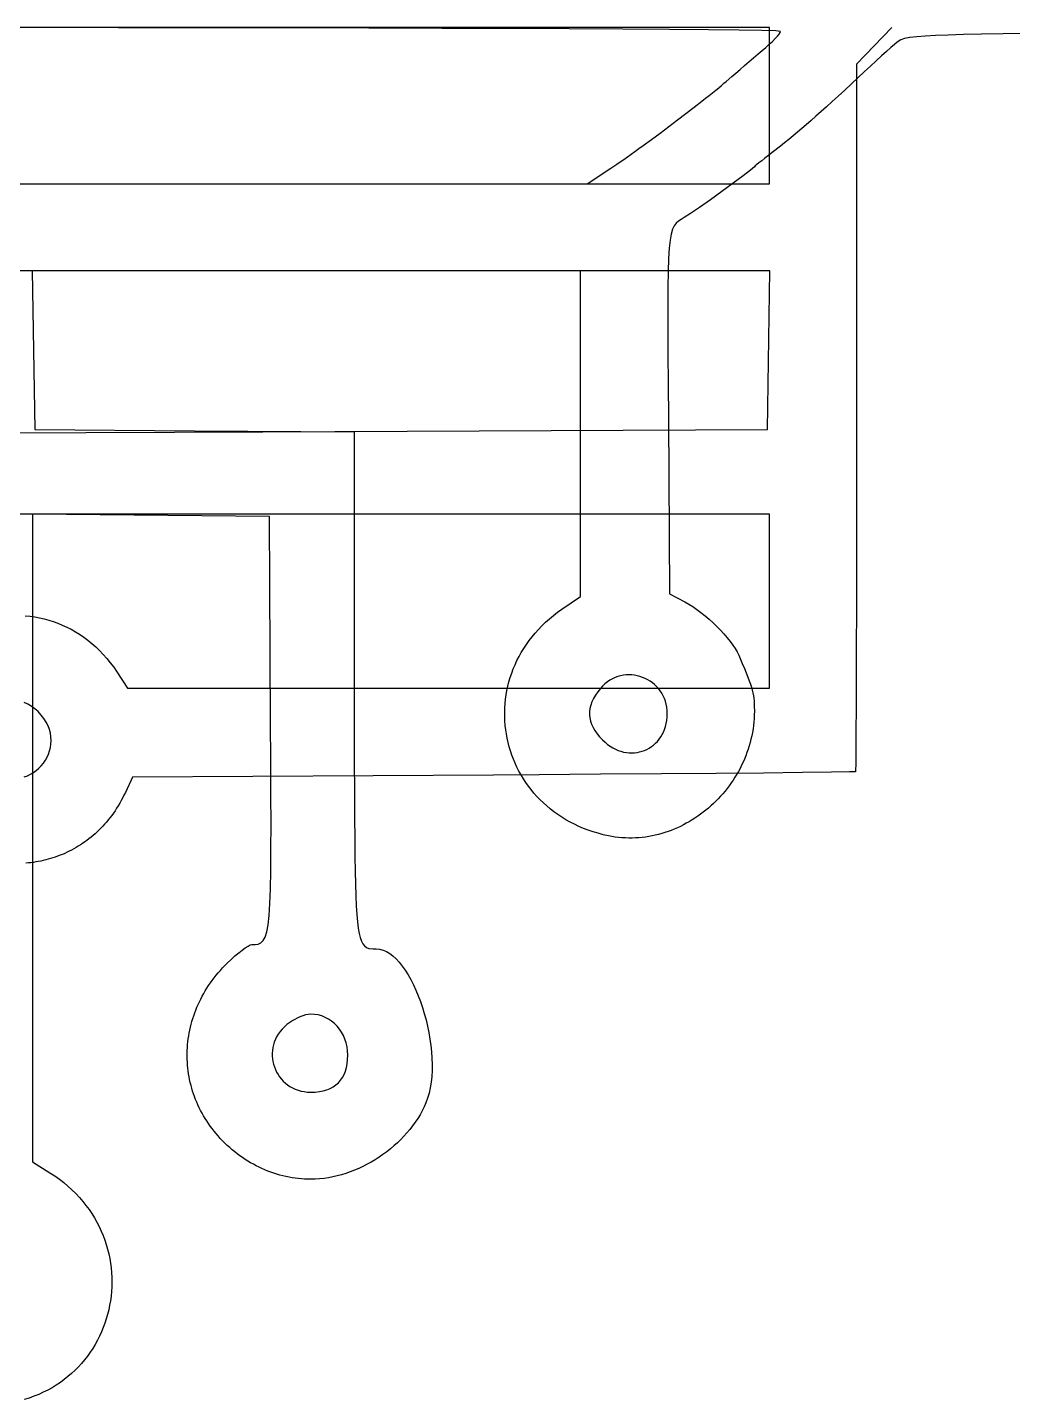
# Model space of a CAD drawing. Header units: inches. Extents: x -4 to 338, y -3 to 155.
# Drawn here: x 14.01 to 18.13, y 0.44 to 6.17 of the extents above; entities that cross this region are included whole.
import ezdxf

# ---------------------------------------------------------------- set-up
doc = ezdxf.new("R2010")
doc.units = ezdxf.units.IN
doc.layers.add('Bottom Overlay', color=54, linetype='Continuous')
doc.layers.add('Top Overlay', color=2, linetype='Continuous')

# ---------------------------------------------------------------- blocks, each defined once
blk = doc.blocks.new('IMPORTED_IMAGE_B_1')
at = {"layer": 'Bottom Overlay'}
for p, q in [((11.2307, -14.4069), (10.8428, -14.4065)), ((11.6003, -14.4074), (11.2307, -14.4069)), ((11.2307, -14.4069), (11.2307, -14.4069)), ((11.9497, -14.4081), (11.6003, -14.4074)), ((11.6003, -14.4074), (11.6003, -14.4074)), ((12.2774, -14.4089), (11.9497, -14.4081)), ((11.9497, -14.4081), (11.9497, -14.4081)), ((12.5817, -14.4098), (12.2774, -14.4089)), ((12.2774, -14.4089), (12.2774, -14.4089)), ((12.861, -14.4108), (12.5817, -14.4098)), ((12.5817, -14.4098), (12.5817, -14.4098)), ((13.1136, -14.4119), (12.861, -14.4108)), ((12.861, -14.4108), (12.861, -14.4108)), ((13.3379, -14.4131), (13.1136, -14.4119)), ((13.1136, -14.4119), (13.1136, -14.4119)), ((13.5322, -14.4144), (13.3379, -14.4131)), ((13.3379, -14.4131), (13.3379, -14.4131)), ((13.6949, -14.4158), (13.5322, -14.4144)), ((13.5322, -14.4144), (13.5322, -14.4144)), ((13.8243, -14.4173), (13.6949, -14.4158)), ((13.6949, -14.4158), (13.6949, -14.4158)), ((13.9188, -14.4189), (13.8243, -14.4173)), ((13.8243, -14.4173), (13.8243, -14.4173)), ((13.9767, -14.4205), (13.9188, -14.4189)), ((13.9188, -14.4189), (13.9188, -14.4189)), ((13.9737, -14.4524), (13.9831, -14.4422)), ((13.9963, -14.4222), (13.9767, -14.4205)), ((13.9767, -14.4205), (13.9767, -14.4205)), ((13.9831, -14.4422), (13.9902, -14.4335)), ((13.9831, -14.4422), (13.9831, -14.4422)), ((13.9902, -14.4335), (13.9948, -14.4267)), ((13.9902, -14.4335), (13.9902, -14.4335)), ((13.9948, -14.4267), (13.9963, -14.4222)), ((13.9948, -14.4267), (13.9948, -14.4267)), ((13.9963, -14.4222), (13.9963, -14.4222)), ((14.5366, -14.4484), (14.5148, -14.4526)), ((14.5653, -14.4449), (14.5366, -14.4484)), ((14.601, -14.4421), (14.5653, -14.4449)), ((14.6435, -14.4398), (14.601, -14.4421)), ((14.6961, -14.4377), (14.6435, -14.4398)), ((14.76, -14.4359), (14.6961, -14.4377)), ((14.8364, -14.4342), (14.76, -14.4359)), ((14.9267, -14.4328), (14.8364, -14.4342)), ((15.0402, -14.4313), (14.9267, -14.4328)), ((13.9023, -14.5168), (13.9191, -14.5027)), ((13.9191, -14.5027), (13.9346, -14.4894)), ((13.9191, -14.5027), (13.9191, -14.5027)), ((13.9346, -14.4894), (13.9491, -14.4764)), ((13.9346, -14.4894), (13.9346, -14.4894)), ((13.9491, -14.4764), (13.9622, -14.464)), ((13.9491, -14.4764), (13.9491, -14.4764)), ((13.9622, -14.464), (13.9737, -14.4524)), ((13.9622, -14.464), (13.9622, -14.464)), ((13.9737, -14.4524), (13.9737, -14.4524)), ((14.4394, -14.5061), (14.4188, -14.5248)), ((14.4574, -14.49), (14.4394, -14.5061)), ((14.4721, -14.477), (14.4574, -14.49)), ((14.4838, -14.4671), (14.4721, -14.477)), ((14.4983, -14.4581), (14.4838, -14.4671)), ((14.5148, -14.4526), (14.4983, -14.4581)), ((13.8271, -14.5812), (13.8459, -14.5649)), ((13.8459, -14.5649), (13.8652, -14.5484)), ((13.8459, -14.5649), (13.8459, -14.5649)), ((13.8652, -14.5484), (13.8841, -14.5322)), ((13.8652, -14.5484), (13.8652, -14.5484)), ((13.8841, -14.5322), (13.9023, -14.5168)), ((13.8841, -14.5322), (13.8841, -14.5322)), ((13.9023, -14.5168), (13.9023, -14.5168)), ((14.3961, -14.5454), (14.3722, -14.5674)), ((14.4188, -14.5248), (14.3961, -14.5454)), ((13.7698, -14.6312), (13.7927, -14.6111)), ((13.7927, -14.6111), (13.8091, -14.5967)), ((13.7927, -14.6111), (13.7927, -14.6111)), ((13.8091, -14.5967), (13.8271, -14.5812)), ((13.8091, -14.5967), (13.8091, -14.5967)), ((13.8271, -14.5812), (13.8271, -14.5812)), ((14.3476, -14.5902), (14.2928, -14.6414)), ((14.3722, -14.5674), (14.3476, -14.5902)), ((13.6982, -14.6901), (13.7123, -14.6789)), ((13.7123, -14.6789), (13.7256, -14.6681)), ((13.7123, -14.6789), (13.7123, -14.6789)), ((13.7256, -14.6681), (13.738, -14.6579)), ((13.7256, -14.6681), (13.7256, -14.6681)), ((13.738, -14.6579), (13.7496, -14.6484)), ((13.738, -14.6579), (13.738, -14.6579)), ((13.7496, -14.6484), (13.7602, -14.6394)), ((13.7496, -14.6484), (13.7496, -14.6484)), ((13.7602, -14.6394), (13.7698, -14.6312)), ((13.7602, -14.6394), (13.7602, -14.6394)), ((13.7698, -14.6312), (13.7698, -14.6312)), ((14.2644, -14.6678), (14.2377, -14.6925)), ((14.2928, -14.6414), (14.2644, -14.6678)), ((13.6356, -14.7392), (13.668, -14.7139)), ((13.668, -14.7139), (13.6834, -14.7018)), ((13.668, -14.7139), (13.668, -14.7139)), ((13.6834, -14.7018), (13.6982, -14.6901)), ((13.6834, -14.7018), (13.6834, -14.7018)), ((13.6982, -14.6901), (13.6982, -14.6901)), ((14.1886, -14.7374), (14.1659, -14.7578)), ((14.2124, -14.7157), (14.1886, -14.7374)), ((14.2377, -14.6925), (14.2124, -14.7157)), ((13.5299, -14.8199), (13.566, -14.7926)), ((13.566, -14.7926), (13.6014, -14.7656)), ((13.566, -14.7926), (13.566, -14.7926)), ((13.6014, -14.7656), (13.6356, -14.7392)), ((13.6014, -14.7656), (13.6014, -14.7656)), ((13.6356, -14.7392), (13.6356, -14.7392)), ((14.1238, -14.7952), (14.1041, -14.8123)), ((14.1444, -14.777), (14.1238, -14.7952)), ((14.1659, -14.7578), (14.1444, -14.777)), ((13.4575, -14.8737), (13.4935, -14.8471)), ((13.4935, -14.8471), (13.5299, -14.8199)), ((13.4935, -14.8471), (13.4935, -14.8471)), ((13.5299, -14.8199), (13.5299, -14.8199)), ((14.0666, -14.8442), (14.0486, -14.8592)), ((14.0851, -14.8286), (14.0666, -14.8442)), ((14.1041, -14.8123), (14.0851, -14.8286)), ((13.4052, -14.912), (13.4223, -14.8995)), ((13.4223, -14.8995), (13.4575, -14.8737)), ((13.4223, -14.8995), (13.4223, -14.8995)), ((13.4575, -14.8737), (13.4575, -14.8737)), ((13.9958, -14.9017), (13.9616, -14.9282)), ((14.0133, -14.8878), (13.9958, -14.9017)), ((14.0309, -14.8737), (14.0133, -14.8878)), ((14.0486, -14.8592), (14.0309, -14.8737)), ((13.3132, -14.9771), (13.3269, -14.9676)), ((13.3269, -14.9676), (13.3414, -14.9575)), ((13.3269, -14.9676), (13.3269, -14.9676)), ((13.3414, -14.9575), (13.3565, -14.9468)), ((13.3414, -14.9575), (13.3414, -14.9575)), ((13.3565, -14.9468), (13.3722, -14.9357)), ((13.3565, -14.9468), (13.3565, -14.9468)), ((13.3722, -14.9357), (13.3885, -14.924)), ((13.3722, -14.9357), (13.3722, -14.9357)), ((13.3885, -14.924), (13.4052, -14.912)), ((13.3885, -14.924), (13.3885, -14.924)), ((13.4052, -14.912), (13.4052, -14.912)), ((13.9178, -14.9627), (13.9064, -14.9719)), ((13.931, -14.9522), (13.9178, -14.9627)), ((13.9457, -14.9406), (13.931, -14.9522)), ((13.9616, -14.9282), (13.9457, -14.9406)), ((13.1885, -15.0602), (13.2881, -14.994)), ((13.2881, -14.994), (13.3002, -14.9859)), ((13.2881, -14.994), (13.2881, -14.994)), ((13.3002, -14.9859), (13.3132, -14.9771)), ((13.3002, -14.9859), (13.3002, -14.9859)), ((13.3132, -14.9771), (13.3132, -14.9771)), ((13.871, -15.0021), (13.8401, -15.0261)), ((13.8873, -14.9881), (13.871, -15.0021)), ((13.8908, -14.9848), (13.8873, -14.9881)), ((13.8973, -14.9794), (13.8908, -14.9848)), ((13.9064, -14.9719), (13.8973, -14.9794)), ((6.0399, -15.0602), (13.1885, -15.0602)), ((13.1885, -15.0602), (13.1885, -15.0602)), ((13.7989, -15.057), (13.7518, -15.0914)), ((13.8401, -15.0261), (13.7989, -15.057)), ((13.7034, -15.1262), (13.658, -15.1582)), ((13.7518, -15.0914), (13.7034, -15.1262)), ((13.62, -15.1842), (13.5939, -15.2009)), ((13.658, -15.1582), (13.62, -15.1842)), ((13.545, -15.2496), (13.5393, -15.2692)), ((13.5519, -15.235), (13.545, -15.2496)), ((13.5601, -15.2242), (13.5519, -15.235)), ((13.5698, -15.2158), (13.5601, -15.2242)), ((13.581, -15.2085), (13.5698, -15.2158)), ((13.5939, -15.2009), (13.581, -15.2085)), ((13.5348, -15.2953), (13.5314, -15.3291)), ((13.5393, -15.2692), (13.5348, -15.2953)), ((13.5314, -15.3291), (13.5288, -15.372)), ((13.1607, -15.4235), (10.8711, -15.4235)), ((10.8711, -15.4235), (10.881, -16.0865)), ((13.1607, -16.7841), (13.1607, -15.4235)), ((13.5271, -15.4254), (13.5261, -15.4905)), ((13.5288, -15.372), (13.5271, -15.4254)), ((13.5261, -15.4905), (13.5257, -15.5686)), ((13.5257, -15.5686), (13.5258, -15.6612)), ((13.5258, -15.6612), (13.5263, -15.7696)), ((13.5263, -15.7696), (13.5271, -15.8951)), ((13.5271, -15.8951), (13.5281, -16.0389)), ((13.5281, -16.0389), (13.5331, -16.7725)), ((10.881, -16.0865), (11.5486, -16.0913)), ((11.5486, -16.0913), (12.2161, -16.096)), ((12.2161, -16.096), (12.2161, -17.2668)), ((11.8619, -16.4498), (10.8719, -16.4401)), ((10.8719, -16.4401), (10.8719, -19.1469)), ((11.8667, -17.311), (11.8619, -16.4498)), ((13.0835, -16.8374), (13.1607, -16.7841)), ((13.5331, -16.7725), (13.5967, -16.8064)), ((13.0479, -16.8639), (13.0653, -16.8504)), ((13.0653, -16.8504), (13.0835, -16.8374)), ((13.5967, -16.8064), (13.6131, -16.8158)), ((13.6131, -16.8158), (13.6299, -16.8264)), ((13.6299, -16.8264), (13.6469, -16.8382)), ((13.6469, -16.8382), (13.664, -16.851)), ((13.664, -16.851), (13.6811, -16.8647)), ((12.9854, -16.9217), (12.9999, -16.9067)), ((12.9999, -16.9067), (13.0152, -16.892)), ((13.0152, -16.892), (13.0311, -16.8778)), ((13.0311, -16.8778), (13.0479, -16.8639)), ((13.6811, -16.8647), (13.6979, -16.8791)), ((13.6979, -16.8791), (13.7144, -16.8941)), ((13.7144, -16.8941), (13.7304, -16.9094)), ((13.7304, -16.9094), (13.7457, -16.9251)), ((12.9347, -16.9848), (12.9463, -16.9686)), ((12.9463, -16.9686), (12.9586, -16.9526)), ((12.9586, -16.9526), (12.9716, -16.937)), ((12.9716, -16.937), (12.9854, -16.9217)), ((13.7457, -16.9251), (13.7602, -16.9408)), ((13.7602, -16.9408), (13.7738, -16.9566)), ((13.7738, -16.9566), (13.7862, -16.9721)), ((13.7862, -16.9721), (13.7974, -16.9873)), ((12.9042, -17.035), (12.9136, -17.018)), ((12.9136, -17.018), (12.9238, -17.0013)), ((12.9238, -17.0013), (12.9347, -16.9848)), ((13.7974, -16.9873), (13.8071, -17.002)), ((13.8071, -17.002), (13.8153, -17.0161)), ((13.8153, -17.0161), (13.8217, -17.0294)), ((13.8217, -17.0294), (13.8367, -17.0646)), ((12.8734, -17.1047), (12.88, -17.087)), ((12.88, -17.087), (12.8874, -17.0695)), ((12.8874, -17.0695), (12.8954, -17.0521)), ((12.8954, -17.0521), (12.9042, -17.035)), ((13.8367, -17.0646), (13.8454, -17.0853)), ((13.8454, -17.0853), (13.853, -17.104)), ((12.8575, -17.1586), (12.8621, -17.1405)), ((12.8621, -17.1405), (12.8674, -17.1226)), ((12.8674, -17.1226), (12.8734, -17.1047)), ((13.2733, -17.1413), (13.2631, -17.1494)), ((13.2838, -17.1342), (13.2733, -17.1413)), ((13.2733, -17.1413), (13.2733, -17.1413)), ((13.2946, -17.1282), (13.2838, -17.1342)), ((13.2838, -17.1342), (13.2838, -17.1342)), ((13.3058, -17.1231), (13.2946, -17.1282)), ((13.2946, -17.1282), (13.2946, -17.1282)), ((13.3171, -17.1189), (13.3058, -17.1231)), ((13.3058, -17.1231), (13.3058, -17.1231)), ((13.3286, -17.1158), (13.3171, -17.1189)), ((13.3171, -17.1189), (13.3171, -17.1189)), ((13.3402, -17.1135), (13.3286, -17.1158)), ((13.3286, -17.1158), (13.3286, -17.1158)), ((13.3518, -17.1122), (13.3402, -17.1135)), ((13.3402, -17.1135), (13.3402, -17.1135)), ((13.3635, -17.1117), (13.3518, -17.1122)), ((13.3518, -17.1122), (13.3518, -17.1122)), ((13.3752, -17.1122), (13.3635, -17.1117)), ((13.3635, -17.1117), (13.3635, -17.1117)), ((13.3867, -17.1134), (13.3752, -17.1122)), ((13.3752, -17.1122), (13.3752, -17.1122)), ((13.3982, -17.1155), (13.3867, -17.1134)), ((13.3867, -17.1134), (13.3867, -17.1134)), ((13.4094, -17.1185), (13.3982, -17.1155)), ((13.3982, -17.1155), (13.3982, -17.1155)), ((13.4204, -17.1222), (13.4094, -17.1185)), ((13.4094, -17.1185), (13.4094, -17.1185)), ((13.4311, -17.1267), (13.4204, -17.1222)), ((13.4204, -17.1222), (13.4204, -17.1222)), ((13.4415, -17.1319), (13.4311, -17.1267)), ((13.4311, -17.1267), (13.4311, -17.1267)), ((13.4515, -17.1379), (13.4415, -17.1319)), ((13.4415, -17.1319), (13.4415, -17.1319)), ((13.461, -17.1446), (13.4515, -17.1379)), ((13.4515, -17.1379), (13.4515, -17.1379)), ((13.4701, -17.152), (13.461, -17.1446)), ((13.461, -17.1446), (13.461, -17.1446)), ((13.853, -17.104), (13.8597, -17.121)), ((13.8597, -17.121), (13.8654, -17.1364)), ((13.8654, -17.1364), (13.8703, -17.1506)), ((12.8478, -17.2132), (12.8504, -17.1949)), ((12.8504, -17.1949), (12.8536, -17.1767)), ((12.8536, -17.1767), (12.8575, -17.1586)), ((13.2233, -17.1969), (13.2152, -17.2108)), ((13.2329, -17.1829), (13.2233, -17.1969)), ((13.2233, -17.1969), (13.2233, -17.1969)), ((13.2441, -17.1687), (13.2329, -17.1829)), ((13.2329, -17.1829), (13.2329, -17.1829)), ((13.2534, -17.1585), (13.2441, -17.1687)), ((13.2441, -17.1687), (13.2441, -17.1687)), ((13.2631, -17.1494), (13.2534, -17.1585)), ((13.2534, -17.1585), (13.2534, -17.1585)), ((13.2631, -17.1494), (13.2631, -17.1494)), ((13.4787, -17.1601), (13.4701, -17.152)), ((13.4701, -17.152), (13.4701, -17.152)), ((13.4866, -17.1688), (13.4787, -17.1601)), ((13.4787, -17.1601), (13.4787, -17.1601)), ((13.4939, -17.1782), (13.4866, -17.1688)), ((13.4866, -17.1688), (13.4866, -17.1688)), ((13.5005, -17.1883), (13.4939, -17.1782)), ((13.4939, -17.1782), (13.4939, -17.1782)), ((13.5064, -17.1989), (13.5005, -17.1883)), ((13.5005, -17.1883), (13.5005, -17.1883)), ((13.5115, -17.2101), (13.5064, -17.1989)), ((13.5064, -17.1989), (13.5064, -17.1989)), ((13.8703, -17.1506), (13.8745, -17.1637)), ((13.8745, -17.1637), (13.8779, -17.176)), ((13.8779, -17.176), (13.8806, -17.1876)), ((13.8806, -17.1876), (13.8828, -17.1989)), ((13.8828, -17.1989), (13.8845, -17.2099)), ((12.8442, -17.2681), (12.8447, -17.2498)), ((12.8447, -17.2498), (12.846, -17.2315)), ((12.846, -17.2315), (12.8478, -17.2132)), ((13.2004, -17.2518), (13.1986, -17.2652)), ((13.2038, -17.2382), (13.2004, -17.2518)), ((13.2004, -17.2518), (13.2004, -17.2518)), ((13.2087, -17.2246), (13.2038, -17.2382)), ((13.2038, -17.2382), (13.2038, -17.2382)), ((13.2152, -17.2108), (13.2087, -17.2246)), ((13.2087, -17.2246), (13.2087, -17.2246)), ((13.2152, -17.2108), (13.2152, -17.2108)), ((13.5158, -17.2219), (13.5115, -17.2101)), ((13.5115, -17.2101), (13.5115, -17.2101)), ((13.5192, -17.2342), (13.5158, -17.2219)), ((13.5158, -17.2219), (13.5158, -17.2219)), ((13.5216, -17.247), (13.5192, -17.2342)), ((13.5192, -17.2342), (13.5192, -17.2342)), ((13.5231, -17.2604), (13.5216, -17.247)), ((13.5216, -17.247), (13.5216, -17.247)), ((13.5235, -17.2743), (13.5231, -17.2604)), ((13.5231, -17.2604), (13.5231, -17.2604)), ((13.8845, -17.2099), (13.8857, -17.221)), ((13.8857, -17.221), (13.8865, -17.2324)), ((13.8865, -17.2324), (13.8869, -17.2443)), ((13.8869, -17.2443), (13.8871, -17.2636)), ((11.8675, -17.4721), (11.8667, -17.311)), ((12.2161, -17.2668), (12.2162, -17.4697)), ((12.8443, -17.2864), (12.8442, -17.2681)), ((12.845, -17.3046), (12.8443, -17.2864)), ((12.8464, -17.3228), (12.845, -17.3046)), ((13.1986, -17.2652), (13.1984, -17.2786)), ((13.1984, -17.2786), (13.1984, -17.2786)), ((13.1984, -17.2786), (13.1997, -17.2919)), ((13.1986, -17.2652), (13.1986, -17.2652)), ((13.1997, -17.2919), (13.1997, -17.2919)), ((13.1997, -17.2919), (13.2026, -17.3052)), ((13.2026, -17.3052), (13.2026, -17.3052)), ((13.2026, -17.3052), (13.2071, -17.3183)), ((13.2071, -17.3183), (13.2071, -17.3183)), ((13.2071, -17.3183), (13.2131, -17.3315)), ((13.5159, -17.3276), (13.5191, -17.3151)), ((13.5191, -17.3151), (13.5214, -17.302)), ((13.5191, -17.3151), (13.5191, -17.3151)), ((13.5214, -17.302), (13.5229, -17.2884)), ((13.5214, -17.302), (13.5214, -17.302)), ((13.5229, -17.2884), (13.5235, -17.2743)), ((13.5229, -17.2884), (13.5229, -17.2884)), ((13.5235, -17.2743), (13.5235, -17.2743)), ((13.8849, -17.3084), (13.8834, -17.3232)), ((13.8861, -17.2936), (13.8849, -17.3084)), ((13.8868, -17.2786), (13.8861, -17.2936)), ((13.8871, -17.2636), (13.8868, -17.2786)), ((12.8485, -17.3409), (12.8464, -17.3228)), ((12.8512, -17.3589), (12.8485, -17.3409)), ((12.8545, -17.3768), (12.8512, -17.3589)), ((13.2131, -17.3315), (13.2131, -17.3315)), ((13.2131, -17.3315), (13.2207, -17.3446)), ((13.2207, -17.3446), (13.2207, -17.3446)), ((13.2207, -17.3446), (13.2299, -17.3577)), ((13.2299, -17.3577), (13.2299, -17.3577)), ((13.2299, -17.3577), (13.2406, -17.3708)), ((13.2406, -17.3708), (13.2406, -17.3708)), ((13.2406, -17.3708), (13.253, -17.3839)), ((13.4893, -17.381), (13.496, -17.3715)), ((13.496, -17.3715), (13.502, -17.3615)), ((13.496, -17.3715), (13.496, -17.3715)), ((13.502, -17.3615), (13.5073, -17.3508)), ((13.502, -17.3615), (13.502, -17.3615)), ((13.5073, -17.3508), (13.512, -17.3395)), ((13.5073, -17.3508), (13.5073, -17.3508)), ((13.512, -17.3395), (13.5159, -17.3276)), ((13.512, -17.3395), (13.512, -17.3395)), ((13.5159, -17.3276), (13.5159, -17.3276)), ((13.8761, -17.3667), (13.8729, -17.381)), ((13.879, -17.3523), (13.8761, -17.3667)), ((13.8814, -17.3378), (13.879, -17.3523)), ((13.8834, -17.3232), (13.8814, -17.3378)), ((12.8585, -17.3946), (12.8545, -17.3768)), ((12.8631, -17.4123), (12.8585, -17.3946)), ((12.8683, -17.4297), (12.8631, -17.4123)), ((12.8742, -17.447), (12.8683, -17.4297)), ((13.253, -17.3839), (13.253, -17.3839)), ((13.253, -17.3839), (13.2633, -17.3936)), ((13.2633, -17.3936), (13.2633, -17.3936)), ((13.2633, -17.3936), (13.2739, -17.4023)), ((13.2739, -17.4023), (13.2739, -17.4023)), ((13.2739, -17.4023), (13.2848, -17.4101)), ((13.2848, -17.4101), (13.2848, -17.4101)), ((13.2848, -17.4101), (13.2958, -17.4168)), ((13.2958, -17.4168), (13.2958, -17.4168)), ((13.2958, -17.4168), (13.307, -17.4226)), ((13.307, -17.4226), (13.307, -17.4226)), ((13.307, -17.4226), (13.3183, -17.4274)), ((13.3183, -17.4274), (13.3183, -17.4274)), ((13.3183, -17.4274), (13.3296, -17.4314)), ((13.3296, -17.4314), (13.3296, -17.4314)), ((13.3296, -17.4314), (13.341, -17.4344)), ((13.4078, -17.4342), (13.4183, -17.4313)), ((13.4183, -17.4313), (13.4286, -17.4276)), ((13.4183, -17.4313), (13.4183, -17.4313)), ((13.4286, -17.4276), (13.4385, -17.4231)), ((13.4286, -17.4276), (13.4286, -17.4276)), ((13.4385, -17.4231), (13.4481, -17.4179)), ((13.4385, -17.4231), (13.4385, -17.4231)), ((13.4481, -17.4179), (13.4573, -17.4119)), ((13.4481, -17.4179), (13.4481, -17.4179)), ((13.4573, -17.4119), (13.466, -17.4052)), ((13.4573, -17.4119), (13.4573, -17.4119)), ((13.466, -17.4052), (13.4743, -17.3978)), ((13.466, -17.4052), (13.466, -17.4052)), ((13.4743, -17.3978), (13.4821, -17.3897)), ((13.4743, -17.3978), (13.4743, -17.3978)), ((13.4821, -17.3897), (13.4893, -17.381)), ((13.4821, -17.3897), (13.4821, -17.3897)), ((13.4893, -17.381), (13.4893, -17.381)), ((13.861, -17.4229), (13.8563, -17.4366)), ((13.8654, -17.4091), (13.861, -17.4229)), ((13.8693, -17.3951), (13.8654, -17.4091)), ((13.8729, -17.381), (13.8693, -17.3951)), ((11.8681, -17.6133), (11.8675, -17.4721)), ((12.2162, -17.4697), (12.2165, -17.6068)), ((12.8807, -17.4641), (12.8742, -17.447)), ((12.8878, -17.481), (12.8807, -17.4641)), ((12.8955, -17.4976), (12.8878, -17.481)), ((13.341, -17.4344), (13.341, -17.4344)), ((13.341, -17.4344), (13.3524, -17.4365)), ((13.3524, -17.4365), (13.3524, -17.4365)), ((13.3524, -17.4365), (13.3637, -17.4377)), ((13.3637, -17.4377), (13.3637, -17.4377)), ((13.3637, -17.4377), (13.3749, -17.4381)), ((13.3749, -17.4381), (13.3861, -17.4376)), ((13.3749, -17.4381), (13.3749, -17.4381)), ((13.3861, -17.4376), (13.397, -17.4363)), ((13.3861, -17.4376), (13.3861, -17.4376)), ((13.397, -17.4363), (13.4078, -17.4342)), ((13.397, -17.4363), (13.397, -17.4363)), ((13.4078, -17.4342), (13.4078, -17.4342)), ((13.8338, -17.4896), (13.8274, -17.5025)), ((13.84, -17.4766), (13.8338, -17.4896)), ((13.8457, -17.4635), (13.84, -17.4766)), ((13.8512, -17.4501), (13.8457, -17.4635)), ((13.8563, -17.4366), (13.8512, -17.4501)), ((12.9038, -17.514), (12.8955, -17.4976)), ((12.9128, -17.5301), (12.9038, -17.514)), ((12.9223, -17.5459), (12.9128, -17.5301)), ((12.9325, -17.5614), (12.9223, -17.5459)), ((13.806, -17.5397), (13.7983, -17.5518)), ((13.8135, -17.5275), (13.806, -17.5397)), ((13.8206, -17.5151), (13.8135, -17.5275)), ((13.8274, -17.5025), (13.8206, -17.5151)), ((12.9432, -17.5766), (12.9325, -17.5614)), ((12.9545, -17.5915), (12.9432, -17.5766)), ((12.9664, -17.6059), (12.9545, -17.5915)), ((12.979, -17.6201), (12.9664, -17.6059)), ((13.7645, -17.5976), (13.7553, -17.6085)), ((13.7734, -17.5865), (13.7645, -17.5976)), ((13.782, -17.5751), (13.7734, -17.5865)), ((13.7903, -17.5636), (13.782, -17.5751)), ((13.7983, -17.5518), (13.7903, -17.5636)), ((11.8683, -17.7361), (11.8681, -17.6133)), ((12.2165, -17.6068), (12.2169, -17.7108)), ((12.992, -17.6338), (12.979, -17.6201)), ((13.0057, -17.6471), (12.992, -17.6338)), ((13.02, -17.6599), (13.0057, -17.6471)), ((13.0348, -17.6723), (13.02, -17.6599)), ((13.7058, -17.6591), (13.6952, -17.6684)), ((13.7162, -17.6495), (13.7058, -17.6591)), ((13.7263, -17.6396), (13.7162, -17.6495)), ((13.7363, -17.6295), (13.7263, -17.6396)), ((13.7459, -17.6191), (13.7363, -17.6295)), ((13.7553, -17.6085), (13.7459, -17.6191)), ((12.2169, -17.7108), (12.2176, -17.7959)), ((13.0501, -17.6843), (13.0348, -17.6723)), ((13.0661, -17.6958), (13.0501, -17.6843)), ((13.0826, -17.7067), (13.0661, -17.6958)), ((13.0996, -17.7172), (13.0826, -17.7067)), ((13.1173, -17.7271), (13.0996, -17.7172)), ((13.6271, -17.7182), (13.6151, -17.7254)), ((13.6389, -17.7106), (13.6271, -17.7182)), ((13.6506, -17.7028), (13.6389, -17.7106)), ((13.662, -17.6946), (13.6506, -17.7028)), ((13.6733, -17.6862), (13.662, -17.6946)), ((13.6843, -17.6774), (13.6733, -17.6862)), ((13.6952, -17.6684), (13.6843, -17.6774)), ((11.8681, -17.8416), (11.8683, -17.7361)), ((13.1354, -17.7364), (13.1173, -17.7271)), ((13.1541, -17.7452), (13.1354, -17.7364)), ((13.1734, -17.7533), (13.1541, -17.7452)), ((13.1932, -17.7609), (13.1734, -17.7533)), ((13.2135, -17.7679), (13.1932, -17.7609)), ((13.2343, -17.7741), (13.2135, -17.7679)), ((13.2557, -17.7798), (13.2343, -17.7741)), ((13.5001, -17.775), (13.4867, -17.7787)), ((13.5134, -17.7709), (13.5001, -17.775)), ((13.5266, -17.7665), (13.5134, -17.7709)), ((13.5396, -17.7617), (13.5266, -17.7665)), ((13.5526, -17.7565), (13.5396, -17.7617)), ((13.5654, -17.7509), (13.5526, -17.7565)), ((13.578, -17.7451), (13.5654, -17.7509)), ((13.5905, -17.7388), (13.578, -17.7451)), ((13.6029, -17.7323), (13.5905, -17.7388)), ((13.6151, -17.7254), (13.6029, -17.7323)), ((12.2176, -17.7959), (12.2184, -17.8716)), ((13.2776, -17.7847), (13.2557, -17.7798)), ((13.2918, -17.7874), (13.2776, -17.7847)), ((13.3059, -17.7897), (13.2918, -17.7874)), ((13.3201, -17.7914), (13.3059, -17.7897)), ((13.3342, -17.7927), (13.3201, -17.7914)), ((13.3483, -17.7936), (13.3342, -17.7927)), ((13.3624, -17.794), (13.3483, -17.7936)), ((13.3765, -17.794), (13.3624, -17.794)), ((13.3905, -17.7935), (13.3765, -17.794)), ((13.4044, -17.7927), (13.3905, -17.7935)), ((13.4183, -17.7913), (13.4044, -17.7927)), ((13.4322, -17.7896), (13.4183, -17.7913)), ((13.4459, -17.7875), (13.4322, -17.7896)), ((13.4596, -17.785), (13.4459, -17.7875)), ((13.4732, -17.782), (13.4596, -17.785)), ((13.4867, -17.7787), (13.4732, -17.782)), ((11.8672, -17.9313), (11.8681, -17.8416)), ((12.2184, -17.8716), (12.2195, -17.9328)), ((11.8657, -18.0063), (11.8672, -17.9313)), ((12.2195, -17.9328), (12.2208, -17.9872)), ((11.8633, -18.068), (11.8657, -18.0063)), ((12.2208, -17.9872), (12.2225, -18.0351)), ((12.2225, -18.0351), (12.2245, -18.077)), ((11.8558, -18.1568), (11.8601, -18.1178)), ((11.8601, -18.1178), (11.8633, -18.068)), ((12.2245, -18.077), (12.2269, -18.1132)), ((12.2269, -18.1132), (12.2297, -18.1443)), ((11.8503, -18.1864), (11.8558, -18.1568)), ((12.2297, -18.1443), (12.2329, -18.1705)), ((12.2329, -18.1705), (12.2366, -18.1923)), ((11.8021, -18.2387), (11.8149, -18.2367)), ((11.8149, -18.2367), (11.826, -18.2318)), ((11.826, -18.2318), (11.8356, -18.2226)), ((11.8356, -18.2226), (11.8436, -18.2079)), ((11.8436, -18.2079), (11.8503, -18.1864)), ((12.2366, -18.1923), (12.2409, -18.2101)), ((12.2409, -18.2101), (12.2457, -18.2244)), ((12.2457, -18.2244), (12.2516, -18.2363)), ((12.2516, -18.2363), (12.2583, -18.245)), ((11.7015, -18.3013), (11.7177, -18.2867)), ((11.7177, -18.2867), (11.7332, -18.2735)), ((11.7332, -18.2735), (11.7478, -18.262)), ((11.7478, -18.262), (11.7609, -18.2524)), ((11.7609, -18.2524), (11.7722, -18.2452)), ((11.7722, -18.2452), (11.7812, -18.2407)), ((11.7812, -18.2407), (11.7875, -18.2391)), ((11.7875, -18.2391), (11.8021, -18.2387)), ((12.2583, -18.245), (12.2665, -18.2513)), ((12.2665, -18.2513), (12.2773, -18.2553)), ((12.2773, -18.2553), (12.2944, -18.2572)), ((12.2944, -18.2572), (12.3077, -18.2573)), ((12.3077, -18.2573), (12.3219, -18.2585)), ((12.3219, -18.2585), (12.336, -18.2622)), ((12.336, -18.2622), (12.35, -18.2683)), ((12.35, -18.2683), (12.3638, -18.2765)), ((12.3638, -18.2765), (12.3774, -18.2868)), ((12.3774, -18.2868), (12.3907, -18.2991)), ((11.6478, -18.3572), (11.6567, -18.347)), ((11.6567, -18.347), (11.6659, -18.3368)), ((11.6659, -18.3368), (11.6754, -18.3268)), ((11.6754, -18.3268), (11.6851, -18.317)), ((11.6851, -18.317), (11.7015, -18.3013)), ((12.3907, -18.2991), (12.4037, -18.3132)), ((12.4037, -18.3132), (12.4164, -18.3289)), ((12.4164, -18.3289), (12.4287, -18.3463)), ((12.4287, -18.3463), (12.4405, -18.3652)), ((11.6077, -18.4105), (11.6152, -18.3996)), ((11.6152, -18.3996), (11.6229, -18.3889)), ((11.6229, -18.3889), (11.6309, -18.3782)), ((11.6309, -18.3782), (11.6392, -18.3676)), ((11.6392, -18.3676), (11.6478, -18.3572)), ((12.4405, -18.3652), (12.4519, -18.3854)), ((12.4519, -18.3854), (12.4629, -18.4068)), ((12.4629, -18.4068), (12.4732, -18.4293)), ((11.575, -18.4666), (11.5809, -18.4552)), ((11.5809, -18.4552), (11.5872, -18.4439)), ((11.5872, -18.4439), (11.5937, -18.4326)), ((11.5937, -18.4326), (11.6006, -18.4215)), ((11.6006, -18.4215), (11.6077, -18.4105)), ((12.4732, -18.4293), (12.483, -18.4527)), ((12.483, -18.4527), (12.4922, -18.477)), ((11.5496, -18.5247), (11.5541, -18.513)), ((11.5541, -18.513), (11.5589, -18.5012)), ((11.5589, -18.5012), (11.5639, -18.4896)), ((11.5639, -18.4896), (11.5693, -18.478)), ((11.5693, -18.478), (11.575, -18.4666)), ((12.4922, -18.477), (12.5007, -18.5021)), ((12.5007, -18.5021), (12.5085, -18.5277)), ((11.5316, -18.5845), (11.5346, -18.5724)), ((11.5346, -18.5724), (11.5379, -18.5604)), ((11.5379, -18.5604), (11.5415, -18.5485)), ((11.5415, -18.5485), (11.5454, -18.5366)), ((11.5454, -18.5366), (11.5496, -18.5247)), ((11.9346, -18.5735), (11.9239, -18.5827)), ((11.9593, -18.5566), (11.9346, -18.5735)), ((11.9346, -18.5735), (11.9346, -18.5735)), ((11.9864, -18.5427), (11.9593, -18.5566)), ((11.9593, -18.5566), (11.9593, -18.5566)), ((12.0126, -18.5334), (11.9864, -18.5427)), ((11.9864, -18.5427), (11.9864, -18.5427)), ((12.0345, -18.5299), (12.0126, -18.5334)), ((12.0126, -18.5334), (12.0126, -18.5334)), ((12.0504, -18.5308), (12.0345, -18.5299)), ((12.0345, -18.5299), (12.0345, -18.5299)), ((12.0658, -18.5334), (12.0504, -18.5308)), ((12.0504, -18.5308), (12.0504, -18.5308)), ((12.0807, -18.5376), (12.0658, -18.5334)), ((12.0658, -18.5334), (12.0658, -18.5334)), ((12.0949, -18.5433), (12.0807, -18.5376)), ((12.0807, -18.5376), (12.0807, -18.5376)), ((12.1084, -18.5505), (12.0949, -18.5433)), ((12.0949, -18.5433), (12.0949, -18.5433)), ((12.1212, -18.559), (12.1084, -18.5505)), ((12.1084, -18.5505), (12.1084, -18.5505)), ((12.133, -18.5688), (12.1212, -18.559)), ((12.1212, -18.559), (12.1212, -18.559)), ((12.144, -18.5799), (12.133, -18.5688)), ((12.133, -18.5688), (12.133, -18.5688)), ((12.1539, -18.592), (12.144, -18.5799)), ((12.144, -18.5799), (12.144, -18.5799)), ((12.5085, -18.5277), (12.5156, -18.5538)), ((12.5156, -18.5538), (12.5219, -18.5803)), ((12.5219, -18.5803), (12.5274, -18.607)), ((11.5211, -18.6452), (11.5226, -18.633)), ((11.5226, -18.633), (11.5244, -18.6208)), ((11.5244, -18.6208), (11.5265, -18.6087)), ((11.5265, -18.6087), (11.5289, -18.5966)), ((11.5289, -18.5966), (11.5316, -18.5845)), ((11.8863, -18.6351), (11.8817, -18.6464)), ((11.8918, -18.624), (11.8863, -18.6351)), ((11.8863, -18.6351), (11.8863, -18.6351)), ((11.8983, -18.6131), (11.8918, -18.624)), ((11.8918, -18.624), (11.8918, -18.624)), ((11.9058, -18.6026), (11.8983, -18.6131)), ((11.8983, -18.6131), (11.8983, -18.6131)), ((11.9143, -18.5925), (11.9058, -18.6026)), ((11.9058, -18.6026), (11.9058, -18.6026)), ((11.9239, -18.5827), (11.9143, -18.5925)), ((11.9143, -18.5925), (11.9143, -18.5925)), ((11.9239, -18.5827), (11.9239, -18.5827)), ((12.1627, -18.6052), (12.1539, -18.592)), ((12.1539, -18.592), (12.1539, -18.592)), ((12.1704, -18.6194), (12.1627, -18.6052)), ((12.1627, -18.6052), (12.1627, -18.6052)), ((12.1769, -18.6344), (12.1704, -18.6194)), ((12.1704, -18.6194), (12.1704, -18.6194)), ((12.182, -18.6502), (12.1769, -18.6344)), ((12.1769, -18.6344), (12.1769, -18.6344)), ((12.5274, -18.607), (12.532, -18.6339)), ((12.532, -18.6339), (12.5357, -18.6607)), ((11.5179, -18.6941), (11.5183, -18.6819)), ((11.5179, -18.7063), (11.5179, -18.6941)), ((11.5183, -18.6819), (11.5189, -18.6696)), ((11.5189, -18.6696), (11.5198, -18.6574)), ((11.5198, -18.6574), (11.5211, -18.6452)), ((11.8739, -18.6814), (11.8731, -18.6932)), ((11.8731, -18.6932), (11.8731, -18.6932)), ((11.8731, -18.6932), (11.8732, -18.7049)), ((11.8756, -18.6697), (11.8739, -18.6814)), ((11.8739, -18.6814), (11.8739, -18.6814)), ((11.8782, -18.658), (11.8756, -18.6697)), ((11.8756, -18.6697), (11.8756, -18.6697)), ((11.8817, -18.6464), (11.8782, -18.658)), ((11.8782, -18.658), (11.8782, -18.658)), ((11.8817, -18.6464), (11.8817, -18.6464)), ((12.1858, -18.6668), (12.182, -18.6502)), ((12.182, -18.6502), (12.182, -18.6502)), ((12.1881, -18.6839), (12.1858, -18.6668)), ((12.1858, -18.6668), (12.1858, -18.6668)), ((12.1889, -18.7016), (12.1881, -18.6839)), ((12.1881, -18.6839), (12.1881, -18.6839)), ((12.5357, -18.6607), (12.5385, -18.6873)), ((12.5385, -18.6873), (12.5404, -18.7138)), ((11.5182, -18.7186), (11.5179, -18.7063)), ((11.5187, -18.7308), (11.5182, -18.7186)), ((11.5196, -18.743), (11.5187, -18.7308)), ((11.5208, -18.7551), (11.5196, -18.743)), ((11.8732, -18.7049), (11.8732, -18.7049)), ((11.8732, -18.7049), (11.8742, -18.7166)), ((11.8742, -18.7166), (11.8742, -18.7166)), ((11.8742, -18.7166), (11.876, -18.7281)), ((11.876, -18.7281), (11.876, -18.7281)), ((11.876, -18.7281), (11.8787, -18.7394)), ((11.8787, -18.7394), (11.8787, -18.7394)), ((11.8787, -18.7394), (11.8822, -18.7506)), ((11.8822, -18.7506), (11.8822, -18.7506)), ((11.8822, -18.7506), (11.8865, -18.7614)), ((12.1833, -18.7534), (12.1864, -18.7373)), ((12.1864, -18.7373), (12.1883, -18.72)), ((12.1864, -18.7373), (12.1864, -18.7373)), ((12.1883, -18.72), (12.1889, -18.7016)), ((12.1883, -18.72), (12.1883, -18.72)), ((12.1889, -18.7016), (12.1889, -18.7016)), ((12.5404, -18.7138), (12.5412, -18.7398)), ((12.5412, -18.7398), (12.5409, -18.7653)), ((11.5222, -18.7673), (11.5208, -18.7551)), ((11.524, -18.7794), (11.5222, -18.7673)), ((11.5261, -18.7915), (11.524, -18.7794)), ((11.5284, -18.8035), (11.5261, -18.7915)), ((11.5311, -18.8155), (11.5284, -18.8035)), ((11.8865, -18.7614), (11.8865, -18.7614)), ((11.8865, -18.7614), (11.8916, -18.7719)), ((11.8916, -18.7719), (11.8916, -18.7719)), ((11.8916, -18.7719), (11.8974, -18.7821)), ((11.8974, -18.7821), (11.8974, -18.7821)), ((11.8974, -18.7821), (11.904, -18.7918)), ((11.904, -18.7918), (11.904, -18.7918)), ((11.904, -18.7918), (11.9113, -18.801)), ((11.9113, -18.801), (11.9113, -18.801)), ((11.9113, -18.801), (11.9193, -18.8097)), ((11.9193, -18.8097), (11.9193, -18.8097)), ((11.9193, -18.8097), (11.928, -18.8178)), ((12.1497, -18.8167), (12.1588, -18.8064)), ((12.1588, -18.8064), (12.1667, -18.7949)), ((12.1588, -18.8064), (12.1588, -18.8064)), ((12.1667, -18.7949), (12.1735, -18.7822)), ((12.1667, -18.7949), (12.1667, -18.7949)), ((12.1735, -18.7822), (12.179, -18.7684)), ((12.1735, -18.7822), (12.1735, -18.7822)), ((12.179, -18.7684), (12.1833, -18.7534)), ((12.179, -18.7684), (12.179, -18.7684)), ((12.1833, -18.7534), (12.1833, -18.7534)), ((12.5396, -18.7903), (12.5371, -18.8144)), ((12.5409, -18.7653), (12.5396, -18.7903)), ((11.534, -18.8275), (11.5311, -18.8155)), ((11.5373, -18.8394), (11.534, -18.8275)), ((11.5409, -18.8512), (11.5373, -18.8394)), ((11.5447, -18.863), (11.5409, -18.8512)), ((11.5489, -18.8747), (11.5447, -18.863)), ((11.928, -18.8178), (11.928, -18.8178)), ((11.928, -18.8178), (11.9374, -18.8252)), ((11.9374, -18.8252), (11.9374, -18.8252)), ((11.9374, -18.8252), (11.9474, -18.832)), ((11.9474, -18.832), (11.9474, -18.832)), ((11.9474, -18.832), (11.9581, -18.838)), ((11.9581, -18.838), (11.9581, -18.838)), ((11.9581, -18.838), (11.9694, -18.8433)), ((11.9694, -18.8433), (11.9694, -18.8433)), ((11.9694, -18.8433), (11.9813, -18.8477)), ((11.9813, -18.8477), (11.9813, -18.8477)), ((11.9813, -18.8477), (11.9937, -18.8512)), ((11.9937, -18.8512), (11.9937, -18.8512)), ((11.9937, -18.8512), (12.0068, -18.8538)), ((12.0068, -18.8538), (12.0068, -18.8538)), ((12.0068, -18.8538), (12.0204, -18.8554)), ((12.0204, -18.8554), (12.0204, -18.8554)), ((12.0204, -18.8554), (12.0345, -18.8559)), ((12.0345, -18.8559), (12.0529, -18.8553)), ((12.0345, -18.8559), (12.0345, -18.8559)), ((12.0529, -18.8553), (12.0702, -18.8534)), ((12.0529, -18.8553), (12.0529, -18.8553)), ((12.0702, -18.8534), (12.0863, -18.8503)), ((12.0702, -18.8534), (12.0702, -18.8534)), ((12.0863, -18.8503), (12.1013, -18.846)), ((12.0863, -18.8503), (12.0863, -18.8503)), ((12.1013, -18.846), (12.1152, -18.8405)), ((12.1013, -18.846), (12.1013, -18.846)), ((12.1152, -18.8405), (12.1279, -18.8338)), ((12.1152, -18.8405), (12.1152, -18.8405)), ((12.1279, -18.8338), (12.1394, -18.8258)), ((12.1279, -18.8338), (12.1279, -18.8338)), ((12.1394, -18.8258), (12.1497, -18.8167)), ((12.1394, -18.8258), (12.1394, -18.8258)), ((12.1497, -18.8167), (12.1497, -18.8167)), ((12.5286, -18.86), (12.5225, -18.8812)), ((12.5335, -18.8377), (12.5286, -18.86)), ((12.5371, -18.8144), (12.5335, -18.8377)), ((11.5533, -18.8864), (11.5489, -18.8747)), ((11.5581, -18.8979), (11.5533, -18.8864)), ((11.5632, -18.9094), (11.5581, -18.8979)), ((11.5685, -18.9208), (11.5632, -18.9094)), ((11.5742, -18.9321), (11.5685, -18.9208)), ((12.5077, -18.9178), (12.4995, -18.9342)), ((12.5151, -18.9011), (12.5077, -18.9178)), ((12.5225, -18.8812), (12.5151, -18.9011)), ((11.5802, -18.9433), (11.5742, -18.9321)), ((11.5864, -18.9544), (11.5802, -18.9433)), ((11.593, -18.9654), (11.5864, -18.9544)), ((11.5999, -18.9763), (11.593, -18.9654)), ((11.6071, -18.9871), (11.5999, -18.9763)), ((12.4707, -18.9817), (12.4597, -18.9969)), ((12.481, -18.9662), (12.4707, -18.9817)), ((12.4906, -18.9503), (12.481, -18.9662)), ((12.4995, -18.9342), (12.4906, -18.9503)), ((11.6145, -18.9977), (11.6071, -18.9871)), ((11.6223, -19.0083), (11.6145, -18.9977)), ((11.6304, -19.0187), (11.6223, -19.0083)), ((11.6388, -19.029), (11.6304, -19.0187)), ((11.6475, -19.0391), (11.6388, -19.029)), ((11.6565, -19.0491), (11.6475, -19.0391)), ((12.4359, -19.0264), (12.4231, -19.0405)), ((12.4481, -19.0118), (12.4359, -19.0264)), ((12.4597, -18.9969), (12.4481, -19.0118)), ((11.666, -19.0591), (11.6565, -19.0491)), ((11.6757, -19.0689), (11.666, -19.0591)), ((11.6856, -19.0784), (11.6757, -19.0689)), ((11.6957, -19.0876), (11.6856, -19.0784)), ((11.706, -19.0965), (11.6957, -19.0876)), ((11.7165, -19.1051), (11.706, -19.0965)), ((12.3668, -19.0931), (12.3515, -19.1051)), ((12.3816, -19.0806), (12.3668, -19.0931)), ((12.3959, -19.0677), (12.3816, -19.0806)), ((12.4098, -19.0543), (12.3959, -19.0677)), ((12.4231, -19.0405), (12.4098, -19.0543)), ((10.8719, -19.1469), (10.9447, -19.1929)), ((11.7272, -19.1135), (11.7165, -19.1051)), ((11.738, -19.1215), (11.7272, -19.1135)), ((11.7491, -19.1293), (11.738, -19.1215)), ((11.7603, -19.1368), (11.7491, -19.1293)), ((11.7716, -19.1439), (11.7603, -19.1368)), ((11.7831, -19.1508), (11.7716, -19.1439)), ((11.7948, -19.1574), (11.7831, -19.1508)), ((12.2867, -19.1481), (12.2697, -19.1574)), ((12.3034, -19.1381), (12.2867, -19.1481)), ((12.3198, -19.1276), (12.3034, -19.1381)), ((12.3359, -19.1166), (12.3198, -19.1276)), ((12.3515, -19.1051), (12.3359, -19.1166)), ((10.9447, -19.1929), (10.9648, -19.2061)), ((10.9648, -19.2061), (10.9841, -19.2199)), ((11.8066, -19.1636), (11.7948, -19.1574)), ((11.8185, -19.1696), (11.8066, -19.1636)), ((11.8305, -19.1752), (11.8185, -19.1696)), ((11.8427, -19.1805), (11.8305, -19.1752)), ((11.855, -19.1855), (11.8427, -19.1805)), ((11.8673, -19.1902), (11.855, -19.1855)), ((11.8798, -19.1945), (11.8673, -19.1902)), ((11.8924, -19.1985), (11.8798, -19.1945)), ((11.905, -19.2022), (11.8924, -19.1985)), ((11.9177, -19.2055), (11.905, -19.2022)), ((11.9305, -19.2086), (11.9177, -19.2055)), ((11.9434, -19.2112), (11.9305, -19.2086)), ((11.9563, -19.2135), (11.9434, -19.2112)), ((12.1264, -19.2101), (12.108, -19.2137)), ((12.1448, -19.2059), (12.1264, -19.2101)), ((12.163, -19.201), (12.1448, -19.2059)), ((12.1812, -19.1953), (12.163, -19.201)), ((12.1993, -19.189), (12.1812, -19.1953)), ((12.2172, -19.1821), (12.1993, -19.189)), ((12.2349, -19.1745), (12.2172, -19.1821)), ((12.2524, -19.1663), (12.2349, -19.1745)), ((12.2697, -19.1574), (12.2524, -19.1663)), ((10.9841, -19.2199), (11.0025, -19.2341)), ((11.0025, -19.2341), (11.0201, -19.2489)), ((11.0201, -19.2489), (11.0368, -19.2641)), ((11.0368, -19.2641), (11.0527, -19.2798)), ((11.9692, -19.2155), (11.9563, -19.2135)), ((11.9822, -19.2171), (11.9692, -19.2155)), ((11.9953, -19.2184), (11.9822, -19.2171)), ((12.0083, -19.2193), (11.9953, -19.2184)), ((12.0214, -19.2198), (12.0083, -19.2193)), ((12.0345, -19.22), (12.0214, -19.2198)), ((12.0528, -19.2196), (12.0345, -19.22)), ((12.0712, -19.2184), (12.0528, -19.2196)), ((12.0896, -19.2164), (12.0712, -19.2184)), ((12.108, -19.2137), (12.0896, -19.2164)), ((11.0527, -19.2798), (11.0678, -19.2958)), ((11.0678, -19.2958), (11.082, -19.3123)), ((11.082, -19.3123), (11.0954, -19.3291)), ((11.0954, -19.3291), (11.108, -19.3463)), ((11.108, -19.3463), (11.1198, -19.3637)), ((11.1198, -19.3637), (11.1308, -19.3815)), ((11.1308, -19.3815), (11.141, -19.3996)), ((11.141, -19.3996), (11.1504, -19.4179)), ((11.1504, -19.4179), (11.1591, -19.4365)), ((11.1591, -19.4365), (11.1669, -19.4552)), ((11.1669, -19.4552), (11.174, -19.4742)), ((11.174, -19.4742), (11.1802, -19.4933)), ((11.1802, -19.4933), (11.1858, -19.5126)), ((11.1858, -19.5126), (11.1905, -19.532)), ((11.1905, -19.532), (11.1945, -19.5515)), ((11.1945, -19.5515), (11.1978, -19.571)), ((11.1978, -19.571), (11.2003, -19.5906)), ((11.2003, -19.5906), (11.202, -19.6103)), ((11.202, -19.6103), (11.2031, -19.6299)), ((11.2029, -19.6691), (11.2018, -19.6886)), ((11.2034, -19.6495), (11.2029, -19.6691)), ((11.2031, -19.6299), (11.2034, -19.6495)), ((11.1973, -19.7274), (11.194, -19.7466)), ((11.1999, -19.7081), (11.1973, -19.7274)), ((11.2018, -19.6886), (11.1999, -19.7081)), ((11.1854, -19.7846), (11.18, -19.8033)), ((11.1901, -19.7657), (11.1854, -19.7846)), ((11.194, -19.7466), (11.1901, -19.7657)), ((11.1672, -19.84), (11.1598, -19.858)), ((11.174, -19.8218), (11.1672, -19.84)), ((11.18, -19.8033), (11.174, -19.8218)), ((11.143, -19.893), (11.1336, -19.91)), ((11.1517, -19.8756), (11.143, -19.893)), ((11.1598, -19.858), (11.1517, -19.8756)), ((11.1129, -19.943), (11.1015, -19.959)), ((11.1236, -19.9267), (11.1129, -19.943)), ((11.1336, -19.91), (11.1236, -19.9267)), ((11.0637, -20.0041), (11.0498, -20.0181)), ((11.0769, -19.9895), (11.0637, -20.0041)), ((11.0895, -19.9744), (11.0769, -19.9895)), ((11.1015, -19.959), (11.0895, -19.9744)), ((10.9882, -20.0691), (10.9713, -20.0804)), ((11.0045, -20.0572), (10.9882, -20.0691)), ((11.0202, -20.0448), (11.0045, -20.0572)), ((11.0353, -20.0317), (11.0202, -20.0448)), ((11.0498, -20.0181), (11.0353, -20.0317)), ((10.878, -20.1271), (10.8577, -20.1343)), ((10.8979, -20.1191), (10.878, -20.1271)), ((10.9171, -20.1105), (10.8979, -20.1191)), ((10.9358, -20.1011), (10.9171, -20.1105)), ((10.9538, -20.0911), (10.9358, -20.1011)), ((10.9713, -20.0804), (10.9538, -20.0911)), ((10.8577, -20.1343), (10.8367, -20.1407))]:
    blk.add_line(p, q, dxfattribs=at)
blk = doc.blocks.new('IMPORTED_IMAGE_B_2')
at = {"layer": 'Top Overlay'}
for p, q in [((13.9507, -14.4062), (9.9725, -14.4062)), ((13.9507, -15.0602), (13.9507, -14.4062)), ((13.9507, -14.4062), (13.9507, -14.4062)), ((14.4614, -14.4055), (14.314, -14.5593)), ((14.314, -14.5593), (14.314, -16.0359)), ((6.8021, -15.0602), (13.9507, -15.0602)), ((13.9507, -15.0602), (13.9507, -15.0602)), ((13.9515, -15.4235), (9.4818, -15.4235)), ((13.9416, -16.0865), (13.9515, -15.4235)), ((14.314, -16.0359), (14.3139, -16.1863)), ((9.7272, -16.1047), (11.8344, -16.0956)), ((11.8344, -16.0956), (13.9416, -16.0865)), ((14.3139, -16.1863), (14.3139, -16.3326)), ((14.3139, -16.3326), (14.3138, -16.4739)), ((13.9507, -16.4407), (9.737, -16.4407)), ((13.9507, -17.1674), (13.9507, -16.4407)), ((14.3138, -16.4739), (14.3136, -16.6095)), ((14.3136, -16.6095), (14.3134, -16.7387)), ((14.3134, -16.7387), (14.3132, -16.8607)), ((10.8419, -16.8648), (10.8616, -16.8669)), ((10.8616, -16.8669), (10.8812, -16.8698)), ((10.8812, -16.8698), (10.9007, -16.8734)), ((10.9007, -16.8734), (10.9202, -16.8779)), ((10.9202, -16.8779), (10.9395, -16.8831)), ((10.9395, -16.8831), (10.9586, -16.8891)), ((10.9586, -16.8891), (10.9776, -16.8959)), ((10.9776, -16.8959), (10.9963, -16.9036)), ((10.9963, -16.9036), (11.0149, -16.912)), ((11.0149, -16.912), (11.0332, -16.9213)), ((14.3132, -16.8607), (14.3129, -16.9747)), ((11.0332, -16.9213), (11.0512, -16.9315)), ((11.0512, -16.9315), (11.0689, -16.9424)), ((11.0689, -16.9424), (11.0863, -16.9542)), ((11.0863, -16.9542), (11.1033, -16.9669)), ((11.1033, -16.9669), (11.12, -16.9804)), ((14.3129, -16.9747), (14.3126, -17.08)), ((11.12, -16.9804), (11.1363, -16.9948)), ((11.1363, -16.9948), (11.1521, -17.0101)), ((11.1521, -17.0101), (11.1676, -17.0262)), ((11.1676, -17.0262), (11.1825, -17.0433)), ((11.1825, -17.0433), (11.197, -17.0612)), ((11.197, -17.0612), (11.211, -17.0801)), ((11.211, -17.0801), (11.2244, -17.0998)), ((14.3126, -17.08), (14.3123, -17.1758)), ((11.2244, -17.0998), (11.2683, -17.1674)), ((11.2683, -17.1674), (13.9507, -17.1674)), ((14.3123, -17.1758), (14.312, -17.2613)), ((10.8521, -17.234), (10.837, -17.2272)), ((10.8669, -17.2426), (10.8521, -17.234)), ((10.8521, -17.234), (10.8521, -17.234)), ((10.8812, -17.2531), (10.8669, -17.2426)), ((10.8669, -17.2426), (10.8669, -17.2426)), ((10.895, -17.2656), (10.8812, -17.2531)), ((10.8812, -17.2531), (10.8812, -17.2531)), ((14.312, -17.2613), (14.3116, -17.3358)), ((10.9082, -17.2799), (10.895, -17.2656)), ((10.895, -17.2656), (10.895, -17.2656)), ((10.9196, -17.2948), (10.9082, -17.2799)), ((10.9082, -17.2799), (10.9082, -17.2799)), ((10.9291, -17.31), (10.9196, -17.2948)), ((10.9196, -17.2948), (10.9196, -17.2948)), ((10.9367, -17.3252), (10.9291, -17.31)), ((10.9291, -17.31), (10.9291, -17.31)), ((10.9425, -17.3405), (10.9367, -17.3252)), ((10.9367, -17.3252), (10.9367, -17.3252)), ((10.9466, -17.3558), (10.9425, -17.3405)), ((10.9425, -17.3405), (10.9425, -17.3405)), ((10.949, -17.371), (10.9466, -17.3558)), ((10.9466, -17.3558), (10.9466, -17.3558)), ((10.9498, -17.386), (10.949, -17.371)), ((10.949, -17.371), (10.949, -17.371)), ((14.3116, -17.3358), (14.3112, -17.3986)), ((10.9387, -17.443), (10.9435, -17.4294)), ((10.9435, -17.4294), (10.9469, -17.4153)), ((10.9435, -17.4294), (10.9435, -17.4294)), ((10.9469, -17.4153), (10.9491, -17.4008)), ((10.9469, -17.4153), (10.9469, -17.4153)), ((10.9491, -17.4008), (10.9498, -17.386)), ((10.9491, -17.4008), (10.9491, -17.4008)), ((10.9498, -17.386), (10.9498, -17.386)), ((14.3112, -17.3986), (14.3108, -17.4488)), ((10.9084, -17.4915), (10.9175, -17.4804)), ((10.9175, -17.4804), (10.9257, -17.4686)), ((10.9175, -17.4804), (10.9175, -17.4804)), ((10.9257, -17.4686), (10.9327, -17.4561)), ((10.9257, -17.4686), (10.9257, -17.4686)), ((10.9327, -17.4561), (10.9387, -17.443)), ((10.9327, -17.4561), (10.9327, -17.4561)), ((10.9387, -17.443), (10.9387, -17.443)), ((14.3103, -17.4858), (14.3099, -17.5087)), ((14.3108, -17.4488), (14.3103, -17.4858)), ((10.8377, -17.5383), (10.8511, -17.5332)), ((10.8511, -17.5332), (10.8639, -17.5269)), ((10.8511, -17.5332), (10.8511, -17.5332)), ((10.8639, -17.5269), (10.8761, -17.5196)), ((10.8639, -17.5269), (10.8639, -17.5269)), ((10.8761, -17.5196), (10.8876, -17.5112)), ((10.8761, -17.5196), (10.8761, -17.5196)), ((10.8876, -17.5112), (10.8984, -17.5018)), ((10.8876, -17.5112), (10.8876, -17.5112)), ((10.8984, -17.5018), (10.9084, -17.4915)), ((10.8984, -17.5018), (10.8984, -17.5018)), ((10.9084, -17.4915), (10.9084, -17.4915)), ((11.2897, -17.5397), (11.2597, -17.6035)), ((12.7973, -17.5304), (11.2897, -17.5397)), ((12.9887, -17.5292), (12.7973, -17.5304)), ((13.2445, -17.5274), (12.9887, -17.5292)), ((13.4988, -17.5255), (13.2445, -17.5274)), ((13.7276, -17.5237), (13.4988, -17.5255)), ((13.9257, -17.522), (13.7276, -17.5237)), ((14.088, -17.5203), (13.9257, -17.522)), ((14.2095, -17.5189), (14.088, -17.5203)), ((14.285, -17.5177), (14.2095, -17.5189)), ((14.3094, -17.5168), (14.285, -17.5177)), ((14.3099, -17.5087), (14.3094, -17.5168)), ((11.2597, -17.6035), (11.2541, -17.6151)), ((11.2298, -17.6592), (11.2233, -17.6696)), ((11.2361, -17.6485), (11.2298, -17.6592)), ((11.2423, -17.6376), (11.2361, -17.6485)), ((11.2483, -17.6265), (11.2423, -17.6376)), ((11.2541, -17.6151), (11.2483, -17.6265)), ((11.1883, -17.718), (11.1809, -17.727)), ((11.1956, -17.7088), (11.1883, -17.718)), ((11.2028, -17.6994), (11.1956, -17.7088)), ((11.2098, -17.6897), (11.2028, -17.6994)), ((11.2166, -17.6797), (11.2098, -17.6897)), ((11.2233, -17.6696), (11.2166, -17.6797)), ((11.1333, -17.7759), (11.1249, -17.7832)), ((11.1415, -17.7683), (11.1333, -17.7759)), ((11.1497, -17.7605), (11.1415, -17.7683)), ((11.1577, -17.7525), (11.1497, -17.7605)), ((11.1655, -17.7442), (11.1577, -17.7525)), ((11.1733, -17.7357), (11.1655, -17.7442)), ((11.1809, -17.727), (11.1733, -17.7357)), ((11.0538, -17.8337), (11.0445, -17.839)), ((11.0631, -17.8282), (11.0538, -17.8337)), ((11.0722, -17.8224), (11.0631, -17.8282)), ((11.0813, -17.8164), (11.0722, -17.8224)), ((11.0902, -17.8103), (11.0813, -17.8164)), ((11.099, -17.8038), (11.0902, -17.8103)), ((11.1078, -17.7972), (11.099, -17.8038)), ((11.1164, -17.7903), (11.1078, -17.7972)), ((11.1249, -17.7832), (11.1164, -17.7903)), ((10.8963, -17.892), (10.8861, -17.8938)), ((10.9066, -17.8899), (10.8963, -17.892)), ((10.9168, -17.8877), (10.9066, -17.8899)), ((10.927, -17.8853), (10.9168, -17.8877)), ((10.9371, -17.8826), (10.927, -17.8853)), ((10.9471, -17.8797), (10.9371, -17.8826)), ((10.9572, -17.8766), (10.9471, -17.8797)), ((10.9671, -17.8733), (10.9572, -17.8766)), ((10.977, -17.8698), (10.9671, -17.8733)), ((10.9869, -17.866), (10.977, -17.8698)), ((10.9967, -17.8621), (10.9869, -17.866)), ((11.0064, -17.8579), (10.9967, -17.8621)), ((11.0161, -17.8535), (11.0064, -17.8579)), ((11.0256, -17.8489), (11.0161, -17.8535)), ((11.0351, -17.844), (11.0256, -17.8489)), ((11.0445, -17.839), (11.0351, -17.844)), ((10.8551, -17.898), (10.8447, -17.899)), ((10.8655, -17.8968), (10.8551, -17.898)), ((10.8758, -17.8954), (10.8655, -17.8968)), ((10.8861, -17.8938), (10.8758, -17.8954))]:
    blk.add_line(p, q, dxfattribs=at)

msp = doc.modelspace()

# ---------------------------------------------------------------- block references
for name in ['IMPORTED_IMAGE_B_1', 'IMPORTED_IMAGE_B_2']:
    msp.add_blockref(name, (3.1621, 20.5787))

doc.saveas('drawing.dxf')
